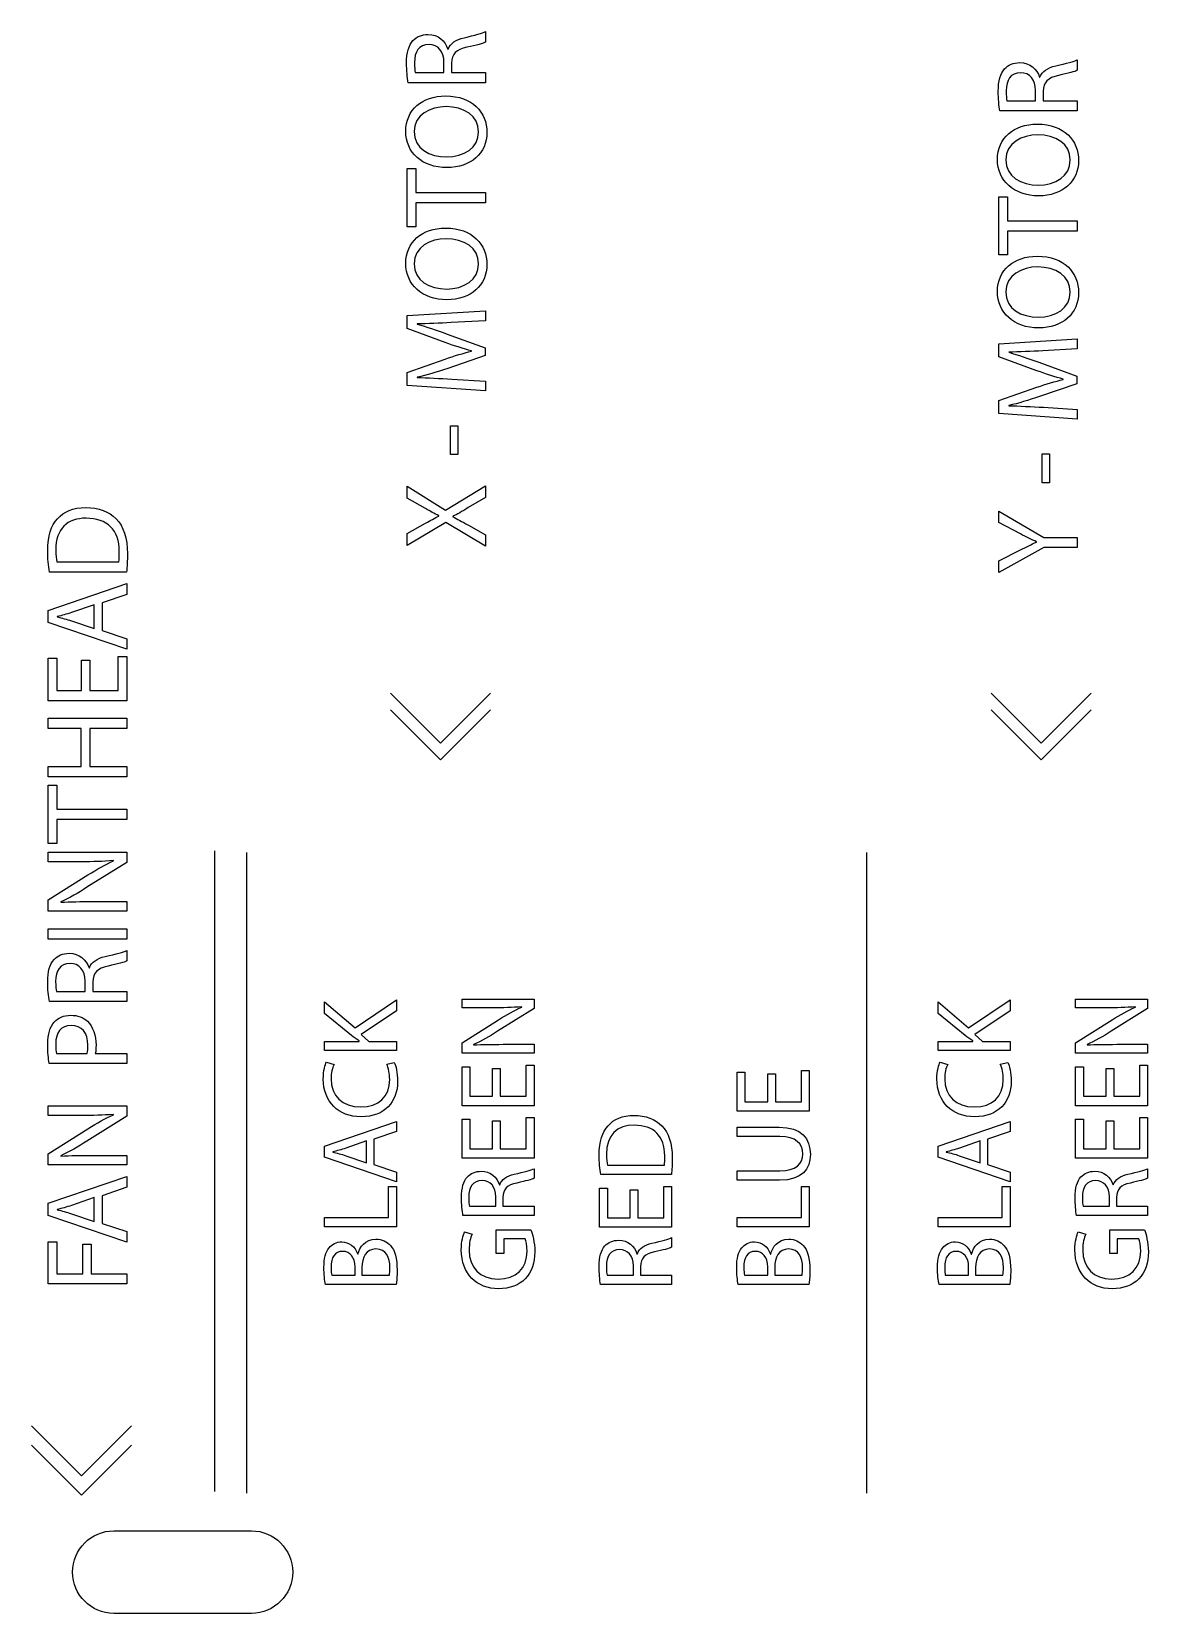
# Model space of a CAD drawing. Header units: millimetres. Extents: x 28 to 1172, y 29 to 868.
# Drawn here: x 212.76 to 245.23, y 622.8 to 668.79 of the extents above; entities that cross this region are included whole.
import ezdxf

# ---------------------------------------------------------------- set-up
doc = ezdxf.new("R2010")
doc.units = ezdxf.units.MM
doc.layers.add('Layer_1', color=7, linetype='CONTINUOUS', true_color=0xffffff)

msp = doc.modelspace()

# ---------------------------------------------------------------- linework, layer by layer
at = {"layer": 'Layer_1', "color": 5, "true_color": 0x0000ff}
for points in [[(225.961, 668.786), (225.961, 668.482)], [(224.865, 668.279), (224.875, 668.279)], [(224.973, 667.872), (224.973, 667.595), (225.961, 667.595), (225.961, 667.3), (223.71, 667.3), (223.71, 667.3)], [(224.75, 667.595), (224.75, 667.896)], [(243.164, 667.967), (243.164, 667.662)], [(223.917, 667.595), (224.75, 667.595), (224.75, 667.595)], [(242.068, 667.459), (242.078, 667.459)], [(224.797, 666.917), (224.797, 666.917)], [(242.175, 667.053), (242.175, 666.775), (243.164, 666.775), (243.164, 666.481), (240.913, 666.481), (240.913, 666.481)], [(241.952, 666.775), (241.952, 667.077)], [(241.12, 666.775), (241.952, 666.775), (241.952, 666.775)], [(242, 666.097), (242, 666.097)], [(224.831, 665.143), (224.831, 665.143)], [(223.931, 663.808), (223.931, 663.115), (223.68, 663.115), (223.68, 664.804), (223.931, 664.804), (223.931, 664.106), (225.961, 664.106), (225.961, 663.808), (223.931, 663.808), (223.931, 663.808)], [(242.034, 664.324), (242.034, 664.324)], [(241.133, 662.989), (241.133, 662.295), (240.883, 662.295), (240.883, 663.984), (241.133, 663.984), (241.133, 663.287), (243.164, 663.287), (243.164, 662.989), (241.133, 662.989), (241.133, 662.989)], [(224.797, 663.076), (224.797, 663.076)], [(242, 662.257), (242, 662.257)], [(224.831, 661.303), (224.831, 661.303)], [(224.783, 659.748), (223.68, 660.154), (223.68, 660.53), (225.961, 660.672), (225.961, 660.381), (224.96, 660.326), (224.96, 660.326)], [(242.034, 660.483), (242.034, 660.483)], [(223.975, 660.289), (223.975, 660.282)], [(224.841, 659.995), (225.948, 659.592), (225.948, 659.369), (224.862, 658.996)], [(225.552, 659.497), (225.552, 659.504)], [(241.987, 658.928), (240.883, 659.334), (240.883, 659.71), (243.164, 659.852), (243.164, 659.561), (242.163, 659.507), (242.163, 659.507)], [(241.177, 659.47), (241.177, 659.463)], [(224.983, 658.685), (225.961, 658.624), (225.961, 658.343), (223.68, 658.502), (223.68, 658.878), (224.783, 659.267)], [(242.044, 659.175), (243.151, 658.772), (243.151, 658.549), (242.065, 658.177)], [(223.975, 658.736), (223.975, 658.729)], [(242.755, 658.677), (242.755, 658.684)], [(242.186, 657.865), (243.164, 657.804), (243.164, 657.523), (240.883, 657.683), (240.883, 658.058), (241.987, 658.447)], [(241.177, 657.916), (241.177, 657.909)], [(224.939, 656.49), (224.939, 657.326), (225.156, 657.326), (225.156, 656.49), (224.939, 656.49), (224.939, 656.49)], [(242.142, 655.671), (242.142, 656.507), (242.359, 656.507), (242.359, 655.671), (242.142, 655.671), (242.142, 655.671)], [(224.215, 654.918), (223.68, 655.226), (223.68, 655.568), (224.791, 654.874), (225.961, 655.585), (225.961, 655.243), (225.961, 655.243)], [(225.961, 655.243), (225.457, 654.949)], [(225.461, 654.434), (225.961, 654.16), (225.961, 653.822), (224.807, 654.519), (223.68, 653.849), (223.68, 654.191), (224.215, 654.492)], [(224.601, 654.702), (224.601, 654.712)], [(225.007, 654.688), (225.007, 654.681)], [(241.512, 654.184), (240.883, 654.512), (240.883, 654.844), (242.193, 654.082), (243.164, 654.082), (243.164, 653.784), (243.164, 653.784)], [(241.983, 653.947), (241.983, 653.954)], [(243.164, 653.784), (242.196, 653.784), (240.883, 653.06), (240.883, 653.398), (241.512, 653.72)], [(215.521, 653.075), (213.28, 653.075), (213.28, 653.075)], [(213.493, 653.37), (215.298, 653.37), (215.298, 653.37)], [(214.81, 651.372), (215.528, 651.135), (215.528, 650.83), (213.247, 651.609), (213.247, 651.961), (215.528, 652.739), (215.528, 652.424), (214.81, 652.181), (214.81, 651.372), (214.81, 651.372)], [(213.92, 651.656), (214.58, 651.433), (214.58, 652.123), (214.58, 652.123)], [(214.58, 652.123), (213.924, 651.897)], [(213.507, 651.778), (213.507, 651.771)], [(214.458, 650.515), (214.458, 649.631), (215.281, 649.631), (215.281, 650.62), (215.528, 650.62), (215.528, 649.334), (213.247, 649.334), (213.247, 650.569), (213.493, 650.569), (213.493, 649.631), (214.215, 649.631), (214.215, 650.515), (214.458, 650.515), (214.458, 650.515)], [(226.101, 649.55), (224.648, 648.097), (223.195, 649.55)], [(243.564, 649.55), (242.111, 648.097), (240.658, 649.55)], [(226.101, 649.07), (224.648, 647.617), (223.195, 649.07)], [(243.564, 649.07), (242.111, 647.617), (240.658, 649.07)], [(213.247, 647.423), (214.201, 647.423), (214.201, 648.527), (213.247, 648.527), (213.247, 648.824), (215.528, 648.824), (215.528, 648.527), (214.458, 648.527), (214.458, 647.423), (215.528, 647.423), (215.528, 647.125), (213.247, 647.125), (213.247, 647.423), (213.247, 647.423)], [(213.497, 645.879), (213.497, 645.185), (213.247, 645.185), (213.247, 646.874), (213.497, 646.874), (213.497, 646.177), (215.528, 646.177), (215.528, 645.879), (213.497, 645.879), (213.497, 645.879)], [(214.201, 644.652), (213.246, 644.652), (213.246, 644.93), (215.527, 644.93), (215.527, 644.632), (214.37, 643.908)], [(218.089, 626.343), (218.089, 644.969)], [(219.018, 626.289), (219.018, 644.916)], [(237.043, 626.289), (237.043, 644.916)], [(215.142, 644.676), (215.139, 644.686)], [(215.528, 643.217), (213.247, 643.217), (213.247, 643.542), (214.401, 644.27)], [(213.609, 643.485), (213.612, 643.474)], [(214.553, 643.494), (215.527, 643.494), (215.527, 643.217), (215.528, 643.217)], [(213.247, 642.404), (213.247, 642.702), (215.528, 642.702), (215.528, 642.404), (213.247, 642.404), (213.247, 642.404)], [(215.528, 642.072), (215.528, 641.767)], [(214.431, 641.564), (214.441, 641.564)], [(214.54, 641.158), (214.54, 640.88), (215.528, 640.88), (215.528, 640.586), (213.277, 640.586), (213.277, 640.586)], [(214.316, 640.88), (214.316, 641.182)], [(213.483, 640.88), (214.316, 640.88), (214.316, 640.88)], [(222.062, 639.604), (221.276, 640.244), (221.276, 640.579), (222.164, 639.822), (223.369, 640.638), (223.369, 640.318), (222.341, 639.632), (222.571, 639.43), (223.369, 639.43), (223.369, 639.16), (221.276, 639.16), (221.276, 639.16)], [(226.152, 640.405), (225.277, 640.405), (225.277, 640.66), (227.369, 640.66), (227.369, 640.387), (226.307, 639.722)], [(239.902, 639.604), (239.116, 640.244), (239.116, 640.579), (240.004, 639.822), (241.209, 640.638), (241.209, 640.318), (240.181, 639.632), (240.411, 639.43), (241.209, 639.43), (241.209, 639.16), (239.116, 639.16), (239.116, 639.16)], [(243.992, 640.405), (243.116, 640.405), (243.116, 640.66), (245.209, 640.66), (245.209, 640.387), (244.147, 639.722)], [(227.015, 640.427), (227.012, 640.436)], [(244.855, 640.427), (244.852, 640.436)], [(227.369, 639.089), (225.277, 639.089), (225.277, 639.387), (226.335, 640.055)], [(245.209, 639.089), (243.116, 639.089), (243.116, 639.387), (244.175, 640.055)], [(221.276, 639.16), (221.276, 639.43), (222.285, 639.43), (222.285, 639.44)], [(225.608, 639.334), (225.612, 639.325)], [(226.475, 639.343), (227.369, 639.343), (227.369, 639.089), (227.369, 639.089)], [(239.116, 639.16), (239.116, 639.43), (240.125, 639.43), (240.125, 639.44)], [(243.448, 639.334), (243.452, 639.325)], [(244.315, 639.343), (245.209, 639.343), (245.209, 639.089), (245.209, 639.089)], [(214.614, 639.078), (215.528, 639.078), (215.528, 638.784), (213.274, 638.784), (213.274, 638.784)], [(213.486, 639.078), (214.373, 639.078), (214.373, 639.078)], [(221.335, 638.825), (221.556, 638.757)], [(223.087, 638.766), (223.304, 638.819), (223.304, 638.819)], [(239.175, 638.825), (239.396, 638.757)], [(240.926, 638.766), (241.144, 638.819), (241.144, 638.819)], [(226.388, 638.642), (226.388, 637.832), (227.143, 637.832), (227.143, 638.738), (227.369, 638.738), (227.369, 637.558), (225.277, 637.558), (225.277, 638.692), (225.503, 638.692), (225.503, 637.832), (226.164, 637.832), (226.164, 638.642), (226.388, 638.642), (226.388, 638.642)], [(234.388, 638.484), (234.388, 637.673), (235.142, 637.673), (235.142, 638.58), (235.369, 638.58), (235.369, 637.4), (233.276, 637.4), (233.276, 638.534), (233.503, 638.534), (233.503, 637.673), (234.164, 637.673), (234.164, 638.484), (234.388, 638.484), (234.388, 638.484)], [(244.228, 638.642), (244.228, 637.832), (244.982, 637.832), (244.982, 638.738), (245.209, 638.738), (245.209, 637.558), (243.116, 637.558), (243.116, 638.692), (243.343, 638.692), (243.343, 637.832), (244.004, 637.832), (244.004, 638.642), (244.228, 638.642), (244.228, 638.642)], [(214.201, 637.273), (213.246, 637.273), (213.246, 637.551), (215.527, 637.551), (215.527, 637.252), (214.37, 636.528)], [(215.142, 637.297), (215.139, 637.306)], [(222.711, 635.845), (223.369, 635.627), (223.369, 635.348), (221.276, 636.062), (221.276, 636.385), (223.369, 637.099), (223.369, 636.811), (222.711, 636.587), (222.711, 635.845), (222.711, 635.845)], [(226.388, 637.115), (226.388, 636.304), (227.143, 636.304), (227.143, 637.211), (227.369, 637.211), (227.369, 636.031), (225.277, 636.031), (225.277, 637.164), (225.503, 637.164), (225.503, 636.304), (226.164, 636.304), (226.164, 637.115), (226.388, 637.115), (226.388, 637.115)], [(234.518, 636.662), (233.276, 636.662), (233.276, 636.935), (234.5, 636.935)], [(240.551, 635.845), (241.209, 635.627), (241.209, 635.348), (239.116, 636.062), (239.116, 636.385), (241.209, 637.099), (241.209, 636.811), (240.551, 636.587), (240.551, 635.845), (240.551, 635.845)], [(244.228, 637.115), (244.228, 636.304), (244.982, 636.304), (244.982, 637.211), (245.209, 637.211), (245.209, 636.031), (243.116, 636.031), (243.116, 637.164), (243.343, 637.164), (243.343, 636.304), (244.004, 636.304), (244.004, 637.115), (244.228, 637.115), (244.228, 637.115)], [(215.528, 635.837), (213.247, 635.837), (213.247, 636.163), (214.401, 636.89)], [(221.894, 636.105), (222.5, 635.901), (222.5, 636.534), (222.5, 636.534)], [(222.5, 636.534), (221.897, 636.326)], [(239.734, 636.105), (240.34, 635.901), (240.34, 636.534), (240.34, 636.534)], [(240.34, 636.534), (239.737, 636.326)], [(213.609, 636.105), (213.612, 636.095)], [(214.553, 636.115), (215.527, 636.115), (215.527, 635.837), (215.528, 635.837)], [(221.515, 636.217), (221.515, 636.211)], [(239.355, 636.217), (239.355, 636.211)], [(227.369, 635.727), (227.369, 635.448)], [(231.363, 635.556), (229.308, 635.556), (229.308, 635.556)], [(229.503, 635.826), (231.158, 635.826), (231.158, 635.826)], [(233.276, 635.665), (234.518, 635.665)], [(234.509, 635.392), (233.276, 635.392), (233.276, 635.665), (233.276, 635.665)], [(245.209, 635.727), (245.209, 635.448)], [(214.81, 634.134), (215.528, 633.897), (215.528, 633.592), (213.247, 634.371), (213.247, 634.723), (215.528, 635.502), (215.528, 635.187), (214.81, 634.943), (214.81, 634.134), (214.81, 634.134)], [(221.276, 634.038), (221.276, 634.311), (223.142, 634.311), (223.142, 635.206), (223.369, 635.206), (223.369, 634.038), (221.276, 634.038), (221.276, 634.038)], [(226.363, 635.261), (226.372, 635.261)], [(230.388, 635.109), (230.388, 634.299), (231.143, 634.299), (231.143, 635.206), (231.369, 635.206), (231.369, 634.026), (229.276, 634.026), (229.276, 635.159), (229.503, 635.159), (229.503, 634.299), (230.165, 634.299), (230.165, 635.109), (230.388, 635.109), (230.388, 635.109)], [(233.276, 634.038), (233.276, 634.311), (235.143, 634.311), (235.143, 635.206), (235.369, 635.206), (235.369, 634.038), (233.276, 634.038), (233.276, 634.038)], [(239.116, 634.038), (239.116, 634.311), (240.982, 634.311), (240.982, 635.206), (241.209, 635.206), (241.209, 634.038), (239.116, 634.038), (239.116, 634.038)], [(244.203, 635.261), (244.212, 635.261)], [(213.92, 634.418), (214.58, 634.195), (214.58, 634.885), (214.58, 634.885)], [(214.58, 634.885), (213.924, 634.659)], [(226.462, 634.889), (226.462, 634.634), (227.369, 634.634), (227.369, 634.364), (225.304, 634.364), (225.304, 634.364)], [(225.494, 634.634), (226.258, 634.634), (226.258, 634.634)], [(226.258, 634.634), (226.258, 634.911)], [(244.302, 634.889), (244.302, 634.634), (245.209, 634.634), (245.209, 634.364), (243.144, 634.364), (243.144, 634.364)], [(243.334, 634.634), (244.097, 634.634), (244.097, 634.634)], [(244.097, 634.634), (244.097, 634.911)], [(213.507, 634.54), (213.507, 634.533)], [(225.351, 633.892), (225.571, 633.824)], [(227.112, 633.687), (226.488, 633.687), (226.488, 633.265), (226.27, 633.265), (226.27, 633.954), (227.276, 633.954), (227.276, 633.954)], [(231.369, 633.722), (231.369, 633.442)], [(243.191, 633.892), (243.411, 633.824)], [(244.951, 633.687), (244.327, 633.687), (244.327, 633.265), (244.11, 633.265), (244.11, 633.954), (245.116, 633.954), (245.116, 633.954)], [(213.247, 632.377), (213.247, 633.605), (213.493, 633.605), (213.493, 632.674), (214.252, 632.674), (214.252, 633.534), (214.495, 633.534), (214.495, 632.674), (215.528, 632.674), (215.528, 632.377), (213.247, 632.377), (213.247, 632.377)], [(230.363, 633.256), (230.373, 633.256)], [(222.164, 632.629), (222.164, 632.874)], [(222.242, 633.247), (222.251, 633.247)], [(222.366, 632.852), (222.366, 632.629), (223.164, 632.629), (223.164, 632.629)], [(230.463, 632.883), (230.463, 632.629), (231.369, 632.629), (231.369, 632.358), (229.304, 632.358), (229.304, 632.358)], [(230.258, 632.629), (230.258, 632.905)], [(234.164, 632.629), (234.164, 632.874)], [(234.242, 633.247), (234.251, 633.247)], [(234.366, 632.852), (234.366, 632.629), (235.164, 632.629), (235.164, 632.629)], [(240.004, 632.629), (240.004, 632.874)], [(240.082, 633.247), (240.091, 633.247)], [(240.206, 632.852), (240.206, 632.629), (241.004, 632.629), (241.004, 632.629)], [(223.363, 632.358), (221.308, 632.358), (221.308, 632.358)], [(221.487, 632.629), (222.164, 632.629), (222.164, 632.629)], [(229.494, 632.629), (230.258, 632.629), (230.258, 632.629)], [(235.363, 632.358), (233.308, 632.358), (233.308, 632.358)], [(233.487, 632.629), (234.164, 632.629), (234.164, 632.629)], [(241.203, 632.358), (239.147, 632.358), (239.147, 632.358)], [(239.327, 632.629), (240.004, 632.629), (240.004, 632.629)], [(215.669, 628.249), (214.215, 626.796), (212.762, 628.249)], [(215.669, 627.689), (214.215, 626.236), (212.762, 627.689)]]:
    msp.add_lwpolyline(points, dxfattribs=at)
at = {"layer": 'Layer_1', "color": 1, "true_color": 0xff0000}
for points in [[(215.153, 625.199), (219.153, 625.199), (219.153, 625.199)], [(219.153, 622.799), (215.153, 622.799)]]:
    msp.add_lwpolyline(points, dxfattribs=at)
at = {"layer": 'Layer_1', "color": 5, "true_color": 0x0000ff}
for points in [[(223.849, 668.526), (223.951, 668.637), (224.106, 668.705), (224.286, 668.705)], [(224.286, 668.705), (224.584, 668.705), (224.783, 668.515), (224.865, 668.279)], [(225.335, 668.61), (225.653, 668.685), (225.873, 668.739), (225.961, 668.786)], [(223.663, 667.866), (223.663, 668.181), (223.724, 668.387), (223.849, 668.526)], [(224.316, 668.411), (224.022, 668.411), (223.893, 668.197), (223.893, 667.886)], [(224.75, 667.896), (224.75, 668.211), (224.577, 668.411), (224.316, 668.411)], [(224.875, 668.279), (224.936, 668.451), (225.098, 668.556), (225.335, 668.61)], [(225.417, 668.333), (225.102, 668.265), (224.983, 668.14), (224.973, 667.872)], [(225.961, 668.482), (225.893, 668.444), (225.7, 668.394), (225.417, 668.333)], [(223.71, 667.3), (223.683, 667.449), (223.663, 667.666), (223.663, 667.866)], [(223.893, 667.886), (223.893, 667.744), (223.904, 667.646), (223.917, 667.595)], [(241.052, 667.706), (241.154, 667.818), (241.309, 667.885), (241.489, 667.885)], [(241.489, 667.885), (241.787, 667.885), (241.986, 667.696), (242.068, 667.459)], [(242.078, 667.459), (242.139, 667.631), (242.301, 667.737), (242.538, 667.791)], [(242.538, 667.791), (242.856, 667.865), (243.076, 667.919), (243.164, 667.967)], [(240.866, 667.046), (240.866, 667.361), (240.927, 667.567), (241.052, 667.706)], [(241.519, 667.591), (241.225, 667.591), (241.096, 667.378), (241.096, 667.066)], [(241.952, 667.077), (241.952, 667.391), (241.78, 667.591), (241.519, 667.591)], [(242.619, 667.513), (242.304, 667.445), (242.186, 667.32), (242.175, 667.053)], [(243.164, 667.662), (243.096, 667.625), (242.904, 667.574), (242.619, 667.513)], [(223.64, 665.888), (223.639, 666.514), (224.117, 666.917), (224.797, 666.917)], [(224.797, 666.917), (225.579, 666.917), (225.999, 666.44), (225.999, 665.857)], [(240.913, 666.481), (240.886, 666.63), (240.866, 666.846), (240.866, 667.046)], [(241.096, 667.066), (241.096, 666.924), (241.106, 666.826), (241.12, 666.775)], [(224.811, 666.605), (224.354, 666.605), (223.88, 666.369), (223.88, 665.878)], [(225.759, 665.874), (225.759, 666.341), (225.328, 666.605), (224.811, 666.605)], [(240.842, 665.068), (240.842, 665.694), (241.32, 666.097), (242, 666.097)], [(242, 666.097), (242.782, 666.097), (243.202, 665.62), (243.202, 665.038)], [(224.838, 664.832), (224.113, 664.832), (223.64, 665.279), (223.64, 665.888)], [(223.88, 665.878), (223.88, 665.387), (224.333, 665.143), (224.831, 665.143)], [(224.831, 665.143), (225.322, 665.143), (225.759, 665.407), (225.759, 665.874)], [(225.999, 665.857), (225.999, 665.251), (225.528, 664.832), (224.838, 664.832)], [(242.013, 665.786), (241.557, 665.786), (241.083, 665.549), (241.083, 665.058)], [(242.961, 665.055), (242.961, 665.522), (242.531, 665.786), (242.013, 665.786)], [(242.041, 664.012), (241.316, 664.012), (240.842, 664.459), (240.842, 665.068)], [(241.083, 665.058), (241.083, 664.567), (241.536, 664.324), (242.034, 664.324)], [(242.034, 664.324), (242.525, 664.324), (242.961, 664.587), (242.961, 665.055)], [(243.202, 665.038), (243.202, 664.432), (242.731, 664.012), (242.041, 664.012)], [(223.64, 662.047), (223.639, 662.673), (224.117, 663.076), (224.797, 663.076)], [(224.811, 662.765), (224.354, 662.765), (223.88, 662.528), (223.88, 662.037)], [(224.797, 663.076), (225.579, 663.076), (225.999, 662.599), (225.999, 662.017)], [(225.759, 662.034), (225.759, 662.501), (225.328, 662.765), (224.811, 662.765)], [(240.842, 661.228), (240.842, 661.854), (241.32, 662.257), (242, 662.257)], [(242, 662.257), (242.782, 662.257), (243.202, 661.779), (243.202, 661.197)], [(224.838, 660.991), (224.113, 660.991), (223.64, 661.438), (223.64, 662.047)], [(223.88, 662.037), (223.88, 661.546), (224.333, 661.303), (224.831, 661.303)], [(224.831, 661.303), (225.322, 661.303), (225.759, 661.567), (225.759, 662.034)], [(225.999, 662.017), (225.999, 661.411), (225.528, 660.991), (224.838, 660.991)], [(242.013, 661.945), (241.557, 661.945), (241.083, 661.708), (241.083, 661.217)], [(242.961, 661.214), (242.961, 661.681), (242.531, 661.945), (242.013, 661.945)], [(242.041, 660.171), (241.316, 660.171), (240.842, 660.618), (240.842, 661.228)], [(241.083, 661.217), (241.083, 660.727), (241.536, 660.483), (242.034, 660.483)], [(242.034, 660.483), (242.525, 660.483), (242.961, 660.747), (242.961, 661.214)], [(243.202, 661.197), (243.202, 660.591), (242.731, 660.171), (242.041, 660.171)], [(224.96, 660.326), (224.642, 660.309), (224.255, 660.289), (223.975, 660.289)], [(223.975, 660.282), (224.239, 660.201), (224.526, 660.11), (224.841, 659.995)], [(225.552, 659.504), (225.322, 659.565), (225.071, 659.646), (224.783, 659.748)], [(224.783, 659.267), (225.065, 659.362), (225.315, 659.436), (225.552, 659.497)], [(242.163, 659.507), (241.844, 659.49), (241.458, 659.47), (241.177, 659.47)], [(241.177, 659.463), (241.442, 659.382), (241.729, 659.29), (242.044, 659.175)], [(224.862, 658.996), (224.537, 658.888), (224.245, 658.8), (223.975, 658.736)], [(223.975, 658.729), (224.259, 658.722), (224.638, 658.705), (224.983, 658.685)], [(242.755, 658.684), (242.525, 658.745), (242.274, 658.826), (241.987, 658.928)], [(241.987, 658.447), (242.267, 658.542), (242.518, 658.616), (242.755, 658.677)], [(242.065, 658.177), (241.74, 658.068), (241.448, 657.98), (241.177, 657.916)], [(241.177, 657.909), (241.462, 657.902), (241.841, 657.885), (242.186, 657.865)], [(213.514, 654.626), (213.7, 654.832), (213.964, 654.951), (214.333, 654.951)], [(214.333, 654.951), (214.705, 654.951), (215.01, 654.832), (215.22, 654.622)], [(224.601, 654.712), (224.465, 654.776), (224.36, 654.834), (224.215, 654.918)], [(225.457, 654.949), (225.264, 654.83), (225.139, 654.759), (225.007, 654.688)], [(213.229, 653.702), (213.229, 654.125), (213.331, 654.426), (213.514, 654.626)], [(214.343, 654.639), (213.805, 654.643), (213.463, 654.338), (213.463, 653.715)], [(215.311, 653.668), (215.311, 654.301), (214.959, 654.639), (214.343, 654.639)], [(215.22, 654.622), (215.433, 654.406), (215.548, 654.054), (215.548, 653.61)], [(224.215, 654.492), (224.364, 654.577), (224.479, 654.641), (224.601, 654.702)], [(225.007, 654.681), (225.139, 654.617), (225.261, 654.55), (225.461, 654.434)], [(241.983, 653.954), (241.834, 654.014), (241.685, 654.096), (241.512, 654.184)], [(241.512, 653.72), (241.685, 653.804), (241.824, 653.875), (241.983, 653.947)], [(213.28, 653.075), (213.25, 653.255), (213.229, 653.468), (213.229, 653.702)], [(213.463, 653.715), (213.463, 653.563), (213.477, 653.448), (213.493, 653.37)], [(215.298, 653.37), (215.308, 653.444), (215.311, 653.553), (215.311, 653.668)], [(215.548, 653.61), (215.548, 653.397), (215.538, 653.225), (215.521, 653.075)], [(213.924, 651.897), (213.775, 651.846), (213.639, 651.812), (213.507, 651.778)], [(213.507, 651.771), (213.639, 651.737), (213.781, 651.704), (213.92, 651.656)], [(215.139, 644.686), (214.834, 644.659), (214.556, 644.652), (214.201, 644.652)], [(214.401, 644.27), (214.668, 644.436), (214.909, 644.571), (215.142, 644.676)], [(214.37, 643.908), (214.116, 643.748), (213.856, 643.596), (213.609, 643.485)], [(213.612, 643.474), (213.9, 643.491), (214.174, 643.494), (214.553, 643.494)], [(213.416, 641.811), (213.517, 641.923), (213.673, 641.99), (213.852, 641.99)], [(213.852, 641.99), (214.15, 641.99), (214.35, 641.801), (214.431, 641.564)], [(214.902, 641.896), (215.22, 641.97), (215.44, 642.024), (215.528, 642.072)], [(213.23, 641.151), (213.23, 641.466), (213.291, 641.672), (213.416, 641.811)], [(213.883, 641.696), (213.588, 641.696), (213.46, 641.483), (213.46, 641.171)], [(214.316, 641.182), (214.316, 641.496), (214.143, 641.696), (213.883, 641.696)], [(214.441, 641.564), (214.502, 641.737), (214.665, 641.842), (214.902, 641.896)], [(214.983, 641.618), (214.668, 641.55), (214.55, 641.425), (214.54, 641.158)], [(215.528, 641.767), (215.46, 641.73), (215.267, 641.679), (214.983, 641.618)], [(213.277, 640.586), (213.25, 640.735), (213.23, 640.951), (213.23, 641.151)], [(213.46, 641.171), (213.46, 641.029), (213.47, 640.931), (213.483, 640.88)], [(213.419, 639.989), (213.528, 640.111), (213.694, 640.188), (213.896, 640.188)], [(213.896, 640.188), (214.103, 640.188), (214.265, 640.128), (214.384, 640.012)], [(227.012, 640.436), (226.733, 640.411), (226.478, 640.405), (226.152, 640.405)], [(226.335, 640.055), (226.581, 640.207), (226.801, 640.331), (227.015, 640.427)], [(244.852, 640.436), (244.573, 640.411), (244.318, 640.405), (243.992, 640.405)], [(244.175, 640.055), (244.421, 640.207), (244.641, 640.331), (244.855, 640.427)], [(213.23, 639.349), (213.23, 639.64), (213.297, 639.853), (213.419, 639.989)], [(213.913, 639.894), (213.609, 639.894), (213.463, 639.678), (213.463, 639.356)], [(214.397, 639.322), (214.397, 639.678), (214.221, 639.894), (213.913, 639.894)], [(214.384, 640.012), (214.55, 639.853), (214.634, 639.603), (214.634, 639.315)], [(226.307, 639.722), (226.074, 639.576), (225.835, 639.437), (225.608, 639.334)], [(244.147, 639.722), (243.914, 639.576), (243.675, 639.437), (243.448, 639.334)], [(213.274, 638.784), (213.25, 638.926), (213.23, 639.112), (213.23, 639.349)], [(213.463, 639.356), (213.463, 639.227), (213.473, 639.129), (213.486, 639.078)], [(214.373, 639.078), (214.391, 639.143), (214.397, 639.224), (214.397, 639.322)], [(214.634, 639.315), (214.634, 639.227), (214.631, 639.146), (214.614, 639.078)], [(222.285, 639.44), (222.205, 639.496), (222.13, 639.551), (222.062, 639.604)], [(225.612, 639.325), (225.876, 639.34), (226.127, 639.343), (226.475, 639.343)], [(240.125, 639.44), (240.045, 639.496), (239.97, 639.551), (239.902, 639.604)], [(243.452, 639.325), (243.715, 639.34), (243.967, 639.343), (244.315, 639.343)], [(221.242, 638.329), (221.242, 638.586), (221.298, 638.754), (221.335, 638.825)], [(223.304, 638.819), (223.354, 638.723), (223.403, 638.521), (223.403, 638.267)], [(239.082, 638.329), (239.082, 638.586), (239.138, 638.754), (239.175, 638.825)], [(241.144, 638.819), (241.194, 638.723), (241.243, 638.521), (241.243, 638.267)], [(222.341, 637.236), (221.683, 637.236), (221.242, 637.68), (221.242, 638.329)], [(221.556, 638.757), (221.506, 638.658), (221.469, 638.512), (221.469, 638.338)], [(221.469, 638.338), (221.469, 637.847), (221.782, 637.521), (222.332, 637.521)], [(222.332, 637.521), (222.847, 637.521), (223.173, 637.816), (223.173, 638.322)], [(223.173, 638.322), (223.173, 638.49), (223.139, 638.658), (223.087, 638.766)], [(240.181, 637.236), (239.523, 637.236), (239.082, 637.68), (239.082, 638.329)], [(239.396, 638.757), (239.346, 638.658), (239.309, 638.512), (239.309, 638.338)], [(239.309, 638.338), (239.309, 637.847), (239.622, 637.521), (240.172, 637.521)], [(240.172, 637.521), (240.687, 637.521), (241.013, 637.816), (241.013, 638.322)], [(241.013, 638.322), (241.013, 638.49), (240.979, 638.658), (240.926, 638.766)], [(223.403, 638.267), (223.403, 637.676), (223.031, 637.236), (222.341, 637.236)], [(241.243, 638.267), (241.243, 637.676), (240.87, 637.236), (240.181, 637.236)], [(215.139, 637.306), (214.834, 637.28), (214.556, 637.273), (214.201, 637.273)], [(214.401, 636.89), (214.668, 637.056), (214.909, 637.192), (215.142, 637.297)], [(229.261, 636.13), (229.261, 636.519), (229.354, 636.795), (229.522, 636.978)], [(230.283, 636.991), (229.789, 636.994), (229.475, 636.714), (229.475, 636.143)], [(229.522, 636.978), (229.692, 637.168), (229.934, 637.276), (230.273, 637.276)], [(230.273, 637.276), (230.614, 637.276), (230.894, 637.168), (231.086, 636.975)], [(231.17, 636.1), (231.17, 636.68), (230.847, 636.991), (230.283, 636.991)], [(231.086, 636.975), (231.282, 636.776), (231.388, 636.454), (231.388, 636.047)], [(234.5, 636.935), (235.143, 636.935), (235.403, 636.596), (235.403, 636.143)], [(214.37, 636.528), (214.116, 636.369), (213.856, 636.217), (213.609, 636.105)], [(235.183, 636.152), (235.183, 636.459), (234.978, 636.662), (234.518, 636.662)], [(213.612, 636.095), (213.9, 636.112), (214.174, 636.115), (214.553, 636.115)], [(221.897, 636.326), (221.761, 636.279), (221.636, 636.248), (221.515, 636.217)], [(221.515, 636.211), (221.636, 636.18), (221.767, 636.149), (221.894, 636.105)], [(229.308, 635.556), (229.279, 635.721), (229.261, 635.916), (229.261, 636.13)], [(229.475, 636.143), (229.475, 636.003), (229.488, 635.898), (229.503, 635.826)], [(231.158, 635.826), (231.168, 635.894), (231.17, 635.994), (231.17, 636.1)], [(231.388, 636.047), (231.388, 635.851), (231.378, 635.693), (231.363, 635.556)], [(235.403, 636.143), (235.403, 635.715), (235.161, 635.392), (234.509, 635.392)], [(234.518, 635.665), (234.984, 635.665), (235.183, 635.873), (235.183, 636.152)], [(239.737, 636.326), (239.6, 636.279), (239.477, 636.248), (239.355, 636.217)], [(239.355, 636.211), (239.477, 636.18), (239.607, 636.149), (239.734, 636.105)], [(225.431, 635.488), (225.525, 635.59), (225.667, 635.653), (225.832, 635.653)], [(225.832, 635.653), (226.105, 635.653), (226.289, 635.479), (226.363, 635.261)], [(226.372, 635.261), (226.429, 635.42), (226.577, 635.516), (226.795, 635.566)], [(226.795, 635.566), (227.087, 635.634), (227.288, 635.684), (227.369, 635.727)], [(243.271, 635.488), (243.364, 635.59), (243.507, 635.653), (243.672, 635.653)], [(243.672, 635.653), (243.945, 635.653), (244.128, 635.479), (244.203, 635.261)], [(244.212, 635.261), (244.268, 635.42), (244.417, 635.516), (244.634, 635.566)], [(244.634, 635.566), (244.927, 635.634), (245.128, 635.684), (245.209, 635.727)], [(225.261, 634.883), (225.261, 635.171), (225.317, 635.361), (225.431, 635.488)], [(225.86, 635.382), (225.59, 635.382), (225.472, 635.187), (225.472, 634.901)], [(226.258, 634.911), (226.258, 635.199), (226.099, 635.382), (225.86, 635.382)], [(226.869, 635.311), (226.581, 635.249), (226.472, 635.134), (226.462, 634.889)], [(227.369, 635.448), (227.307, 635.414), (227.13, 635.367), (226.869, 635.311)], [(243.101, 634.883), (243.101, 635.171), (243.156, 635.361), (243.271, 635.488)], [(243.7, 635.382), (243.43, 635.382), (243.312, 635.187), (243.312, 634.901)], [(244.097, 634.911), (244.097, 635.199), (243.939, 635.382), (243.7, 635.382)], [(244.709, 635.311), (244.421, 635.249), (244.312, 635.134), (244.302, 634.889)], [(245.209, 635.448), (245.147, 635.414), (244.97, 635.367), (244.709, 635.311)], [(213.924, 634.659), (213.775, 634.608), (213.639, 634.574), (213.507, 634.54)], [(225.304, 634.364), (225.279, 634.501), (225.261, 634.7), (225.261, 634.883)], [(225.472, 634.901), (225.472, 634.771), (225.481, 634.681), (225.494, 634.634)], [(243.144, 634.364), (243.119, 634.501), (243.101, 634.7), (243.101, 634.883)], [(243.312, 634.901), (243.312, 634.771), (243.321, 634.681), (243.334, 634.634)], [(213.507, 634.533), (213.639, 634.499), (213.781, 634.466), (213.92, 634.418)], [(225.255, 633.368), (225.255, 633.61), (225.308, 633.802), (225.351, 633.892)], [(225.571, 633.824), (225.519, 633.712), (225.482, 633.573), (225.482, 633.361)], [(227.276, 633.954), (227.323, 633.833), (227.391, 633.591), (227.391, 633.308)], [(230.795, 633.56), (231.087, 633.628), (231.288, 633.678), (231.369, 633.722)], [(243.095, 633.368), (243.095, 633.61), (243.148, 633.802), (243.191, 633.892)], [(243.411, 633.824), (243.359, 633.712), (243.322, 633.573), (243.322, 633.361)], [(245.116, 633.954), (245.162, 633.833), (245.231, 633.591), (245.231, 633.308)], [(221.261, 632.852), (221.261, 633.122), (221.308, 633.296), (221.413, 633.424)], [(221.413, 633.424), (221.494, 633.532), (221.618, 633.6), (221.783, 633.6)], [(221.811, 633.324), (221.568, 633.324), (221.469, 633.141), (221.469, 632.868)], [(221.783, 633.6), (221.988, 633.6), (222.165, 633.464), (222.242, 633.247)], [(222.164, 632.874), (222.164, 633.156), (222.012, 633.324), (221.811, 633.324)], [(222.251, 633.247), (222.298, 633.445), (222.462, 633.678), (222.773, 633.678)], [(222.77, 633.393), (222.488, 633.393), (222.366, 633.147), (222.366, 632.852)], [(223.177, 632.855), (223.177, 633.135), (223.074, 633.393), (222.77, 633.393)], [(222.773, 633.678), (222.953, 633.678), (223.093, 633.607), (223.192, 633.498)], [(223.192, 633.498), (223.326, 633.355), (223.388, 633.119), (223.388, 632.778)], [(226.335, 632.235), (225.711, 632.235), (225.255, 632.666), (225.255, 633.368)], [(225.482, 633.361), (225.482, 632.852), (225.798, 632.52), (226.323, 632.52)], [(226.323, 632.52), (226.854, 632.52), (227.168, 632.837), (227.168, 633.327)], [(227.168, 633.327), (227.168, 633.504), (227.143, 633.625), (227.112, 633.687)], [(227.391, 633.308), (227.391, 632.992), (227.31, 632.731), (227.115, 632.526)], [(229.261, 632.877), (229.261, 633.166), (229.317, 633.355), (229.432, 633.483)], [(229.432, 633.483), (229.525, 633.585), (229.668, 633.647), (229.832, 633.647)], [(229.86, 633.377), (229.59, 633.377), (229.472, 633.181), (229.472, 632.896)], [(229.832, 633.647), (230.106, 633.647), (230.289, 633.473), (230.363, 633.256)], [(230.258, 632.905), (230.258, 633.194), (230.099, 633.377), (229.86, 633.377)], [(230.373, 633.256), (230.428, 633.415), (230.578, 633.511), (230.795, 633.56)], [(230.869, 633.306), (230.581, 633.244), (230.472, 633.129), (230.463, 632.883)], [(231.369, 633.442), (231.307, 633.408), (231.13, 633.361), (230.869, 633.306)], [(233.261, 632.852), (233.261, 633.122), (233.308, 633.296), (233.413, 633.424)], [(233.413, 633.424), (233.494, 633.532), (233.618, 633.6), (233.782, 633.6)], [(233.81, 633.324), (233.568, 633.324), (233.469, 633.141), (233.469, 632.868)], [(233.782, 633.6), (233.988, 633.6), (234.165, 633.464), (234.242, 633.247)], [(234.164, 632.874), (234.164, 633.156), (234.012, 633.324), (233.81, 633.324)], [(234.251, 633.247), (234.298, 633.445), (234.462, 633.678), (234.773, 633.678)], [(234.77, 633.393), (234.487, 633.393), (234.366, 633.147), (234.366, 632.852)], [(235.177, 632.855), (235.177, 633.135), (235.074, 633.393), (234.77, 633.393)], [(234.773, 633.678), (234.953, 633.678), (235.093, 633.607), (235.192, 633.498)], [(235.192, 633.498), (235.326, 633.355), (235.388, 633.119), (235.388, 632.778)], [(239.101, 632.852), (239.101, 633.122), (239.147, 633.296), (239.253, 633.424)], [(239.253, 633.424), (239.334, 633.532), (239.458, 633.6), (239.622, 633.6)], [(239.65, 633.324), (239.408, 633.324), (239.309, 633.141), (239.309, 632.868)], [(239.622, 633.6), (239.827, 633.6), (240.004, 633.464), (240.082, 633.247)], [(240.004, 632.874), (240.004, 633.156), (239.852, 633.324), (239.65, 633.324)], [(240.091, 633.247), (240.138, 633.445), (240.302, 633.678), (240.613, 633.678)], [(240.61, 633.393), (240.327, 633.393), (240.206, 633.147), (240.206, 632.852)], [(241.017, 632.855), (241.017, 633.135), (240.914, 633.393), (240.61, 633.393)], [(240.613, 633.678), (240.793, 633.678), (240.933, 633.607), (241.032, 633.498)], [(241.032, 633.498), (241.166, 633.355), (241.228, 633.119), (241.228, 632.778)], [(244.175, 632.235), (243.551, 632.235), (243.095, 632.666), (243.095, 633.368)], [(243.322, 633.361), (243.322, 632.852), (243.638, 632.52), (244.163, 632.52)], [(244.163, 632.52), (244.694, 632.52), (245.008, 632.837), (245.008, 633.327)], [(245.008, 633.327), (245.008, 633.504), (244.983, 633.625), (244.951, 633.687)], [(245.231, 633.308), (245.231, 632.992), (245.15, 632.731), (244.954, 632.526)], [(221.308, 632.358), (221.279, 632.476), (221.261, 632.666), (221.261, 632.852)], [(221.469, 632.868), (221.469, 632.743), (221.478, 632.672), (221.487, 632.629)], [(223.164, 632.629), (223.173, 632.684), (223.177, 632.759), (223.177, 632.855)], [(229.304, 632.358), (229.28, 632.495), (229.261, 632.694), (229.261, 632.877)], [(229.472, 632.896), (229.472, 632.765), (229.482, 632.675), (229.494, 632.629)], [(233.308, 632.358), (233.28, 632.476), (233.261, 632.666), (233.261, 632.852)], [(233.469, 632.868), (233.469, 632.743), (233.478, 632.672), (233.487, 632.629)], [(235.164, 632.629), (235.173, 632.684), (235.177, 632.759), (235.177, 632.855)], [(239.147, 632.358), (239.119, 632.476), (239.101, 632.666), (239.101, 632.852)], [(239.309, 632.868), (239.309, 632.743), (239.318, 632.672), (239.327, 632.629)], [(241.004, 632.629), (241.013, 632.684), (241.017, 632.759), (241.017, 632.855)], [(223.388, 632.778), (223.388, 632.591), (223.375, 632.449), (223.363, 632.358)], [(227.115, 632.526), (226.941, 632.346), (226.661, 632.235), (226.335, 632.235)], [(235.388, 632.778), (235.388, 632.591), (235.375, 632.449), (235.363, 632.358)], [(241.228, 632.778), (241.228, 632.591), (241.215, 632.449), (241.203, 632.358)], [(244.954, 632.526), (244.781, 632.346), (244.501, 632.235), (244.175, 632.235)]]:
    msp.add_open_spline(points, degree=3, dxfattribs=at)
at = {"layer": 'Layer_1', "color": 1, "true_color": 0xff0000}
for points in [[(213.953, 623.998), (213.953, 624.661), (214.49, 625.199), (215.153, 625.199)], [(219.153, 625.199), (219.816, 625.199), (220.353, 624.661), (220.353, 623.998)], [(215.153, 622.799), (214.49, 622.799), (213.953, 623.336), (213.953, 623.998)], [(220.353, 623.998), (220.353, 623.336), (219.816, 622.799), (219.153, 622.799)]]:
    msp.add_open_spline(points, degree=3, dxfattribs=at)

doc.saveas('drawing.dxf')
